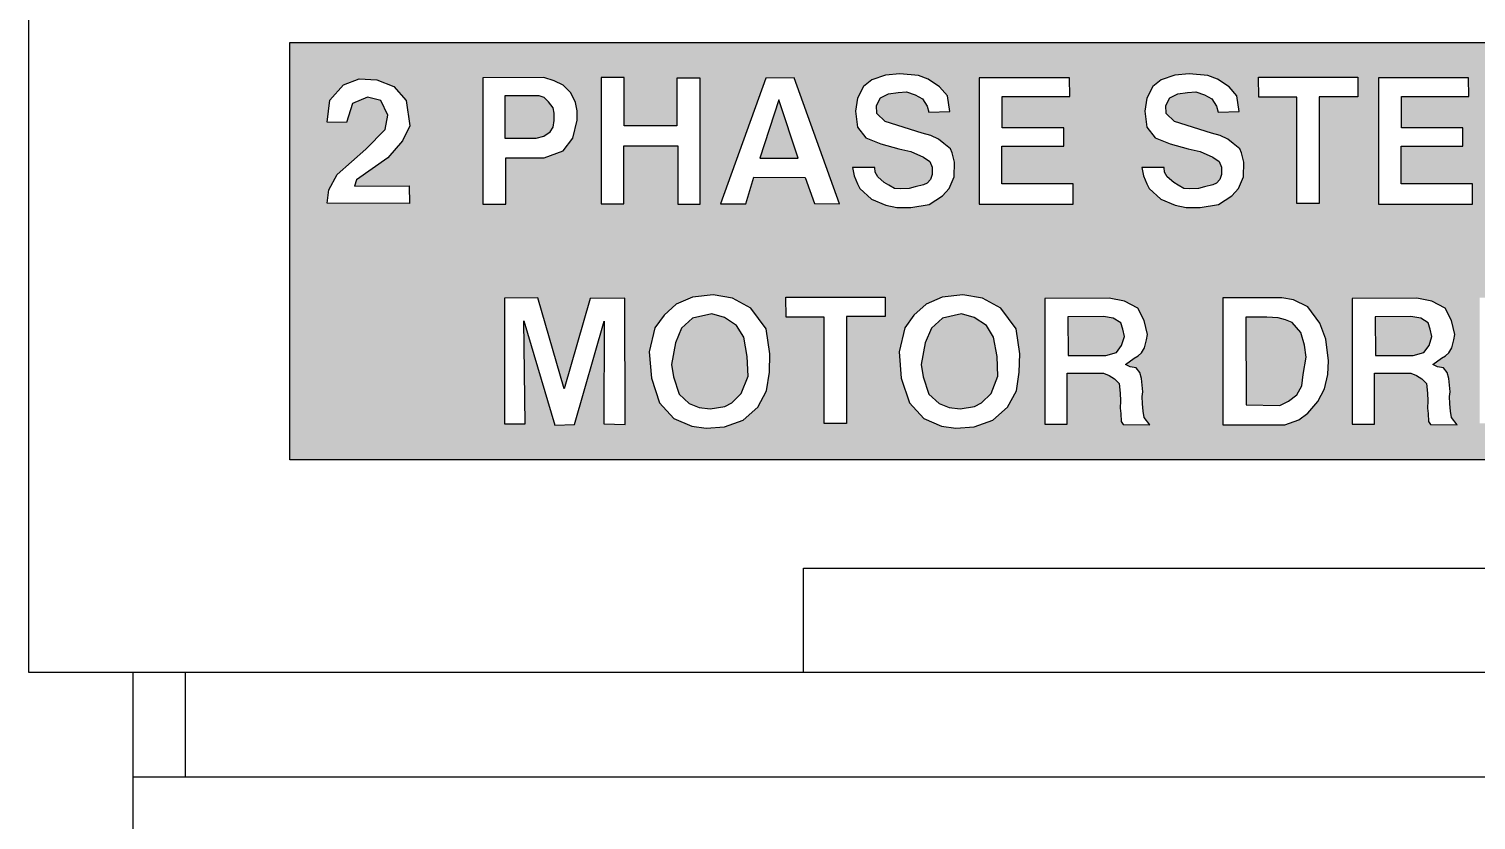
# Model space of a CAD drawing. Header units: millimetres. Extents: x -684 to 5961, y -1281 to 2539.
# Drawn here: x 2407.85 to 2424.5, y -565.71 to -556.61 of the extents above; entities that cross this region are included whole.
import ezdxf

# ---------------------------------------------------------------- set-up
doc = ezdxf.new("R2010")
doc.units = ezdxf.units.MM
doc.header["$LTSCALE"] = 5
doc.header["$MEASUREMENT"] = 0
doc.layers.get('0').update_dxf_attribs({"linetype": 'CONTINUOUS'})

msp = doc.modelspace()

# ---------------------------------------------------------------- hatches: boundary and pattern name
h = msp.add_hatch(color=256)
h.paths.add_polyline_path([(2410.847730000001, -556.7682231546612), (2431.247730000002, -556.7682231546612), (2431.247730000002, -561.5682231546612), (2410.847730000001, -561.5682231546612)])
h.paths.add_polyline_path([(2413.317112763511, -559.7110626029025), (2413.317112763511, -561.15652969914), (2413.555430585126, -561.15652969914), (2413.54243096442, -559.9707273277259), (2413.89774109339, -561.1695131274664), (2414.123059294298, -561.1651850619103), (2414.465370515731, -559.9750550091107), (2414.461037308828, -561.15652969914), (2414.70802083108, -561.1651850619103), (2414.703687624177, -559.7110626029025), (2414.305047565686, -559.7153902842881), (2414.006066986943, -560.7540495677499), (2413.702753914464, -559.7067349215174)], flags=16)
h.paths.add_polyline_path([(2415.718292045397, -559.6730919528577), (2415.480020579683, -559.6995344126667), (2415.29469824933, -559.7788610237526), (2415.15570685815, -559.9044613632491), (2415.049808587425, -560.0498933555168), (2414.983622346514, -560.3275364943181), (2415.010096557611, -560.6316217087581), (2415.102757722787, -560.9158752704263), (2415.268224038233, -561.0943601453696), (2415.473496521628, -561.1811896075396), (2415.63789736454, -561.205644753029), (2415.847771205889, -561.1916705488227), (2416.064640509138, -561.1148110810877), (2416.232539439585, -560.9645857927135), (2416.333978272726, -560.7759307704716), (2416.365458921027, -560.5628202185694), (2416.372455096095, -560.3497100508375), (2416.329416138994, -560.0645901845514), (2416.153618163181, -559.8237901551945), (2415.942660306938, -559.7084072159755)], flags=16)
h.paths.add_polyline_path([(2415.703070907327, -559.8897626133617), (2415.482760569958, -559.940541125786), (2415.355659110555, -560.056203357004), (2415.285046950941, -560.2254650650855), (2415.239854940575, -560.4737156983294), (2415.262450945758, -560.6147669936743), (2415.327230106811, -560.815586008433), (2415.44357557107, -560.9218287616316), (2415.559921035329, -560.9683103263155), (2415.686239436605, -560.981590718487), (2415.852447446452, -560.9550299341449), (2415.932227376758, -560.9151887576313), (2416.041924691783, -560.8056256182622), (2416.12170462209, -560.6064201198656), (2416.111732398239, -560.3806534529556), (2416.071842076502, -560.1582071722173), (2415.988738071579, -560.0254036346762), (2415.849123371835, -559.9324408894779)], flags=0)
h.paths.add_polyline_path([(2416.560409728402, -559.9267117538816), (2416.555724929827, -559.6974207062328), (2417.698898509563, -559.6974207062328), (2417.698898509563, -559.922032172261), (2417.253810552398, -559.922032172261), (2417.253810552398, -561.1527156537963), (2416.99612737525, -561.1527156537963), (2416.99612737525, -559.9267117538816)], flags=16)
h.paths.add_polyline_path([(2418.722732747065, -559.9324408894779), (2418.576680282556, -559.8897626133617), (2418.356369945188, -559.940541125786), (2418.229268485785, -560.056203357004), (2418.158656326172, -560.2254650650855), (2418.113464315805, -560.4737156983294), (2418.136060320989, -560.6147669936743), (2418.20083948204, -560.815586008433), (2418.3171849463, -560.9218287616316), (2418.433530410559, -560.9683103263155), (2418.559848811836, -560.981590718487), (2418.726056821682, -560.9550299341449), (2418.805836751988, -560.9151887576313), (2418.915534067013, -560.8056256182622), (2418.995313997319, -560.6064201198656), (2418.985341773469, -560.3806534529556), (2418.945451451732, -560.1582071722173), (2418.862347446809, -560.0254036346762)], flags=0)
h.paths.add_polyline_path([(2418.816269682167, -559.7084072159755), (2418.591901420627, -559.6730919528577), (2418.353629954912, -559.6995344126667), (2418.168307624561, -559.7788610237526), (2418.02931623338, -559.9044613632491), (2417.923417962655, -560.0498933555168), (2417.857231721744, -560.3275364943181), (2417.883705932842, -560.6316217087581), (2417.976367098017, -560.9158752704263), (2418.141833413462, -561.0943601453696), (2418.347105896857, -561.1811896075396), (2418.51150673977, -561.205644753029), (2418.721380581119, -561.1916705488227), (2418.938249884369, -561.1148110810877), (2419.106148814814, -560.9645857927135), (2419.207587647956, -560.7759307704716), (2419.239068296257, -560.5628202185694), (2419.246064471326, -560.3497100508375), (2419.203025514224, -560.0645901845514), (2419.02722753841, -559.8237901551945)], flags=16)
h.paths.add_polyline_path([(2419.534801822495, -559.7124129624297), (2419.534801822495, -561.1593157040581), (2419.793044123116, -561.1593157040581), (2419.793044123116, -560.5742635071115), (2420.208750997666, -560.5742635071115), (2420.274609894606, -560.5997874151055), (2420.334527391497, -560.6363589159628), (2420.391115821596, -560.6928780891008), (2420.401102308801, -560.8025925916722), (2420.404430662423, -560.8923586536205), (2420.401102308801, -560.9754754914745), (2420.407759729213, -561.0353196608307), (2420.414417149627, -561.1284107189967), (2420.434389410868, -561.1649822198535), (2420.740634315733, -561.1683068319005), (2420.677388465219, -561.0818653819988), (2420.664072911225, -561.0087223802848), (2420.657415490811, -560.92560554243), (2420.654087137188, -560.842488704576), (2420.660744557602, -560.7892937593138), (2420.647429716774, -560.6330339197452), (2420.627456742366, -560.5665405262957), (2420.584183153093, -560.5133459652043), (2420.51760823579, -560.500047132846), (2420.461019805691, -560.4734498523005), (2420.560881825062, -560.4003068505865), (2420.607484481126, -560.373709570041), (2420.647429716774, -560.3404626812307), (2420.680716818842, -560.280618511875), (2420.704018146874, -560.1875274537092), (2420.714004634078, -560.1276832843535), (2420.677334977642, -559.965429999841), (2420.603289628755, -559.8262215706839), (2420.450843615879, -559.7435665058451), (2420.276619601165, -559.7087641104283)], flags=16)
h.paths.add_polyline_path([(2419.798543359196, -559.92480511538), (2419.801203474691, -560.3685424759767), (2420.237503779543, -560.3685424759767), (2420.359881216148, -560.3340001640304), (2420.418408749205, -560.2542866931879), (2420.450333700979, -560.1506593731779), (2420.431710753013, -560.0656320551166), (2420.407767574058, -559.9938897392728), (2420.322636033385, -559.9380905017686), (2420.210900485093, -559.9194908839904)], flags=0)
h.paths.add_polyline_path([(2421.582029559865, -559.7066407997297), (2421.582029559865, -561.1660943936317), (2422.296972327194, -561.1660943936317), (2422.454993171925, -561.1107265796686), (2422.55984950465, -561.0341944252536), (2422.676805440455, -560.8972418456387), (2422.753431030054, -560.752233209331), (2422.789727699786, -560.5870848154605), (2422.797793626394, -560.4299920941128), (2422.765529919965, -560.1802551049627), (2422.699208177192, -559.9986584484636), (2422.558887441432, -559.8095743077042), (2422.396659620481, -559.7285193132575), (2422.260046643556, -559.7071997678981)], flags=16)
h.paths.add_polyline_path([(2421.845742569857, -559.9289906536571), (2421.851032847803, -560.9381256610586), (2422.237195324339, -560.9434087746326), (2422.336057482605, -560.8965660896197), (2422.433906229579, -560.8239678417631), (2422.489819289875, -560.717862621626), (2422.506592994012, -560.5866272683206), (2422.540141115455, -560.3883779704533), (2422.523367411318, -560.251557929683), (2422.48096103396, -560.1050360455299), (2422.380559146645, -559.9895121157147), (2422.301784782786, -559.9589148512737), (2422.217601755143, -559.9354378040357), (2422.089892676865, -559.9284804751508)], flags=0)
h.paths.add_polyline_path([(2423.746681784212, -559.9194908839904), (2423.334324658314, -559.92480511538), (2423.336984773809, -560.3685424759767), (2423.773285078662, -560.3685424759767), (2423.895662515268, -560.3340001640304), (2423.954190048324, -560.2542866931879), (2423.986115000098, -560.1506593731779), (2423.967492052133, -560.0656320551166), (2423.943548873178, -559.9938897392728), (2423.858417332503, -559.9380905017686)], flags=0)
h.paths.add_polyline_path([(2423.812400900284, -559.7087641104283), (2423.070583121615, -559.7124129624297), (2423.070583121615, -561.1593157040581), (2423.328825422234, -561.1593157040581), (2423.328825422234, -560.5742635071115), (2423.744532296785, -560.5742635071115), (2423.810391193725, -560.5997874151055), (2423.870308690615, -560.6363589159628), (2423.926897120715, -560.6928780891008), (2423.936883607919, -560.8025925916722), (2423.940211961542, -560.8923586536205), (2423.936883607919, -560.9754754914745), (2423.943541028333, -561.0353196608307), (2423.950198448746, -561.1284107189967), (2423.970170709988, -561.1649822198535), (2424.276415614852, -561.1683068319005), (2424.213169764339, -561.0818653819988), (2424.199854210344, -561.0087223802848), (2424.19319678993, -560.92560554243), (2424.189868436307, -560.842488704576), (2424.196525856721, -560.7892937593138), (2424.183211015894, -560.6330339197452), (2424.163238041485, -560.5665405262957), (2424.119964452213, -560.5133459652043), (2424.053389534909, -560.500047132846), (2423.996801104809, -560.4734498523005), (2424.096663124182, -560.4003068505865), (2424.143265780244, -560.373709570041), (2424.183211015894, -560.3404626812307), (2424.216498117962, -560.280618511875), (2424.239799445993, -560.1875274537092), (2424.249785933197, -560.1276832843535), (2424.213116276762, -559.965429999841), (2424.139070927874, -559.8262215706839), (2423.986624914999, -559.7435665058451)], flags=16)
h.paths.add_polyline_path([(2427.866854799126, -559.7124129624297), (2427.866854799126, -561.1593157040581), (2428.125097099746, -561.1593157040581), (2428.125097099746, -560.5742635071115), (2428.540803974296, -560.5742635071115), (2428.606662871237, -560.5997874151055), (2428.666580368127, -560.6363589159628), (2428.723168798227, -560.6928780891008), (2428.73315528543, -560.8025925916722), (2428.736483639053, -560.8923586536205), (2428.73315528543, -560.9754754914745), (2428.739812705844, -561.0353196608307), (2428.746470126258, -561.1284107189967), (2428.766442387499, -561.1649822198535), (2429.072687292363, -561.1683068319005), (2429.009441441851, -561.0818653819988), (2428.996125887855, -561.0087223802848), (2428.989468467441, -560.92560554243), (2428.986140113819, -560.842488704576), (2428.992797534232, -560.7892937593138), (2428.979482693405, -560.6330339197452), (2428.959509718997, -560.5665405262957), (2428.916236129724, -560.5133459652043), (2428.84966121242, -560.500047132846), (2428.79307278232, -560.4734498523005), (2428.892934801693, -560.4003068505865), (2428.939537457755, -560.373709570041), (2428.979482693405, -560.3404626812307), (2429.012769795473, -560.280618511875), (2429.036071123504, -560.1875274537092), (2429.046057610709, -560.1276832843535), (2429.009387954273, -559.965429999841), (2428.935342605386, -559.8262215706839), (2428.782896592511, -559.7435665058451), (2428.608672577795, -559.7087641104283)], flags=16)
h.paths.add_polyline_path([(2428.130596335826, -559.92480511538), (2428.13325645132, -560.3685424759767), (2428.569556756173, -560.3685424759767), (2428.691934192779, -560.3340001640304), (2428.750461725836, -560.2542866931879), (2428.78238667761, -560.1506593731779), (2428.763763729645, -560.0656320551166), (2428.739820550689, -559.9938897392728), (2428.654689010015, -559.9380905017686), (2428.542953461723, -559.9194908839904)], flags=0)
h.paths.add_polyline_path([(2427.524833836946, -559.7110917998657), (2426.488179696995, -559.7110917998657), (2426.488179696995, -561.1663391102798), (2427.569728456384, -561.1663391102798), (2427.569728456384, -560.9299120944347), (2426.749383783044, -560.9299120944347), (2426.749383783044, -560.4978220169492), (2427.459533350309, -560.4978220169492), (2427.459533350309, -560.2858532199582), (2426.753465241751, -560.2858532199582), (2426.753465241751, -559.9271366465236), (2427.528915295652, -559.9271366465236)], flags=16)
h.paths.add_polyline_path([(2424.805597453697, -559.7031244865723), (2424.536897262028, -559.7031244865723), (2424.536897262028, -561.1502250760407), (2424.805597453697, -561.1502250760407)], flags=16)
h.paths.add_polyline_path([(2425.013271172715, -559.7074898166725), (2425.512649020504, -561.1568470240243), (2425.78877542736, -561.1627148451942), (2426.27640312424, -559.7133580220129), (2425.99440164193, -559.7133580220129), (2425.653649405075, -560.7695696742996), (2425.295272655025, -559.7074898166725)], flags=16)
h.paths.add_polyline_path([(2411.502108374593, -557.6893777757491), (2411.279083463046, -557.6854699130113), (2411.307750209572, -557.4318717053166), (2411.466410052555, -557.2535981241822), (2411.644902375912, -557.1862503354018), (2411.851159743891, -557.1981350359197), (2412.045517908913, -557.2734063425496), (2412.188311197065, -557.4358332721561), (2412.227976157811, -557.7289942124837), (2412.144679597611, -557.8993446599395), (2411.978087190379, -558.0934648926018), (2411.617136618123, -558.3470093961953), (2411.593337499043, -558.422280702825), (2412.220042880394, -558.4183191359857), (2412.224009519103, -558.6203625023268), (2411.27998516495, -558.6164009354873), (2411.295851006616, -558.4618971395591), (2411.395013408481, -558.2875851252643), (2411.724231584238, -557.9944238007656), (2411.946355507049, -557.7686106492183), (2411.978087190379, -557.6061837196114), (2411.894790630177, -557.4358332721561), (2411.74406406461, -557.3962168354215), (2411.569539093129, -557.4714881420512)], flags=16)
h.paths.add_polyline_path([(2413.070298975172, -557.1747731600728), (2413.070298975172, -558.6265759972248), (2413.332599199964, -558.6265759972248), (2413.332599199964, -558.0971593811223), (2413.775231720761, -558.0971593811223), (2413.99464560634, -558.0160313942695), (2414.104606080244, -557.8695974851751), (2414.154349526826, -557.6604062413503), (2414.15367772286, -557.5547481957474), (2414.135312228431, -557.4584504658974), (2414.082513571452, -557.3483955882082), (2413.995279612419, -557.2589760481073), (2413.889681585293, -557.2108271831826), (2413.772784842407, -557.1698576977274)], flags=16)
h.paths.add_polyline_path([(2413.323671053616, -557.3821249952448), (2413.323671053616, -557.8707400084277), (2413.68456599879, -557.8707400084277), (2413.772784842407, -557.8467097555799), (2413.84496454461, -557.7946442717712), (2413.877043540606, -557.7425787879624), (2413.889073966418, -557.6664830513059), (2413.889073966418, -557.5823769742535), (2413.877043540606, -557.518296556106), (2413.82491454809, -557.4502107756755), (2413.776794984346, -557.4021502699798), (2413.716645707955, -557.3821249952448)], flags=0)
h.paths.add_polyline_path([(2414.428948328484, -557.1694427935197), (2414.428948328484, -558.6234565322579), (2414.692199205812, -558.6234565322579), (2414.692199205812, -557.9568745060499), (2415.310851497576, -557.9568745060499), (2415.310851497576, -558.626986291385), (2415.567897102806, -558.626986291385), (2415.567897102806, -557.177977910904), (2415.302138014703, -557.177977910904), (2415.302138014703, -557.726251539061), (2414.696555947248, -557.726251539061), (2414.696555947248, -557.1692752951542)], flags=16)
h.paths.add_polyline_path([(2416.32575117022, -557.1786275433249), (2415.805206505303, -558.6260097298159), (2416.09526179037, -558.6260097298159), (2416.186858909348, -558.3159790917525), (2416.777147095629, -558.3210616682925), (2416.884009569075, -558.6209271532753), (2417.174064854141, -558.6260097298159), (2416.650199680446, -557.1758265557551)], flags=16)
h.paths.add_polyline_path([(2416.47339185918, -557.4279373348095), (2416.255232435575, -558.1002899870357), (2416.697783655255, -558.1002899870357)], flags=0)
h.paths.add_polyline_path([(2418.442901434044, -557.5640731678081), (2418.414356183966, -557.3807903867114), (2418.324641114529, -557.2789663633212), (2418.194147116411, -557.1893612688384), (2418.079964689764, -557.1486318899845), (2417.867911407945, -557.1282670084727), (2417.700715660844, -557.144558913682), (2417.545753592348, -557.1975072214432), (2417.447883450343, -557.2748933870187), (2417.378557845247, -557.4093008366574), (2417.358168380906, -557.5600001915059), (2417.378557845247, -557.7432833567739), (2417.47642870042, -557.8654718775056), (2417.64770234039, -557.9347120904763), (2417.855251968228, -557.9912416362195), (2417.994794638035, -558.0238604061601), (2418.140275142054, -558.0861329176407), (2418.211530578927, -558.136543778837), (2418.237200336865, -558.2012599992654), (2418.237200336865, -558.2868305345019), (2418.217728719345, -558.3451741336407), (2418.182679379908, -558.3879592091737), (2418.139841536096, -558.4074070755537), (2418.042483448494, -558.4307446688777), (2417.972385482787, -558.446302808313), (2417.871132073246, -558.4501925352574), (2417.804928716311, -558.446302808313), (2417.738724646208, -558.4112968024976), (2417.688098298021, -558.3801801394561), (2417.61410643671, -558.314057470599), (2417.582951706045, -558.259603598404), (2417.579057097273, -558.2051493420386), (2417.322030747569, -558.2051493420386), (2417.34150236509, -558.302388673937), (2417.360973982611, -558.3490634764144), (2417.380445600131, -558.3957386630623), (2417.407706435193, -558.446302808313), (2417.540113862233, -558.5707690763088), (2417.703676019938, -558.6407814721101), (2417.832188838206, -558.6680084082072), (2417.991857100308, -558.6680084082072), (2418.202150997428, -558.6330024023923), (2418.357924650759, -558.5318733435495), (2418.43581112084, -558.446302808313), (2418.490332077798, -558.314057470599), (2418.494226686569, -558.1468057428997), (2418.466965851507, -558.0378979985098), (2418.447494233987, -557.9912228118619), (2418.373501659508, -557.9289898699494), (2418.311192198176, -557.8823150674725), (2418.221622614949, -557.8395296077683), (2418.124264527347, -557.8123026716712), (2417.695887515563, -557.6761676070134), (2417.600100536389, -557.5869754958849), (2417.598324035666, -557.4947119411106), (2417.6445123413, -557.4033784632677), (2417.736888952566, -557.3590213617931), (2417.848806358619, -557.3430525440267), (2417.942958757441, -557.3377294767142), (2418.042441371601, -557.3696671122475), (2418.127711979974, -557.4175727972065), (2418.179229787777, -557.4991906015271), (2418.198770582564, -557.5683881715654)], flags=16)
h.paths.add_polyline_path([(2419.816605757354, -557.1747013201777), (2418.779951617405, -557.1747013201777), (2418.779951617405, -558.629948630592), (2419.861500376794, -558.629948630592), (2419.861500376794, -558.3935216147468), (2419.041155703454, -558.3935216147468), (2419.041155703454, -557.9614315372605), (2419.751305270718, -557.9614315372605), (2419.751305270718, -557.74946274027), (2419.04523716216, -557.74946274027), (2419.04523716216, -557.390746166835), (2419.820687216062, -557.390746166835)], flags=16)
h.paths.add_polyline_path([(2421.527440138808, -557.5683881715654), (2421.771570990289, -557.5640731678081), (2421.74302574021, -557.3807903867114), (2421.653310670774, -557.2789663633212), (2421.522816672655, -557.1893612688384), (2421.408634246009, -557.1486318899845), (2421.19658096419, -557.1282670084727), (2421.029385217089, -557.144558913682), (2420.874423148593, -557.1975072214432), (2420.776553006587, -557.2748933870187), (2420.707227401492, -557.4093008366574), (2420.686837937151, -557.5600001915059), (2420.707227401492, -557.7432833567739), (2420.805098256666, -557.8654718775056), (2420.976371896634, -557.9347120904763), (2421.183921524473, -557.9912416362195), (2421.323464194279, -558.0238604061601), (2421.468944698297, -558.0861329176407), (2421.54020013517, -558.136543778837), (2421.56586989311, -558.2012599992654), (2421.56586989311, -558.2868305345019), (2421.546398275589, -558.3451741336407), (2421.511348936152, -558.3879592091737), (2421.46851109234, -558.4074070755537), (2421.371153004739, -558.4307446688777), (2421.301055039032, -558.446302808313), (2421.199801629491, -558.4501925352574), (2421.133598272555, -558.446302808313), (2421.067394202452, -558.4112968024976), (2421.016767854266, -558.3801801394561), (2420.942775992955, -558.314057470599), (2420.911621262288, -558.259603598404), (2420.907726653518, -558.2051493420386), (2420.650700303814, -558.2051493420386), (2420.670171921334, -558.302388673937), (2420.689643538854, -558.3490634764144), (2420.709115156375, -558.3957386630623), (2420.736375991438, -558.446302808313), (2420.868783418477, -558.5707690763088), (2421.032345576182, -558.6407814721101), (2421.160858394451, -558.6680084082072), (2421.320526656552, -558.6680084082072), (2421.530820553673, -558.6330024023923), (2421.686594207004, -558.5318733435495), (2421.764480677085, -558.446302808313), (2421.819001634042, -558.314057470599), (2421.822896242814, -558.1468057428997), (2421.795635407751, -558.0378979985098), (2421.77616379023, -557.9912228118619), (2421.702171215753, -557.9289898699494), (2421.63986175442, -557.8823150674725), (2421.550292171193, -557.8395296077683), (2421.452934083591, -557.8123026716712), (2421.024557071807, -557.6761676070134), (2420.928770092633, -557.5869754958849), (2420.92699359191, -557.4947119411106), (2420.973181897543, -557.4033784632677), (2421.06555850881, -557.3590213617931), (2421.177475914863, -557.3430525440267), (2421.271628313685, -557.3377294767142), (2421.371110927845, -557.3696671122475), (2421.456381536219, -557.4175727972065), (2421.507899344021, -557.4991906015271)], flags=16)
h.paths.add_polyline_path([(2421.992297817589, -557.167001389596), (2423.135471397325, -557.167001389596), (2423.135471397325, -557.3916128556241), (2422.69038344016, -557.3916128556241), (2422.69038344016, -558.6222963371595), (2422.432700263011, -558.6222963371595), (2422.432700263011, -557.3962924372445), (2421.996982616164, -557.3962924372445)], flags=16)
h.paths.add_polyline_path([(2424.413196899352, -557.390746166835), (2424.409115440645, -557.1747013201777), (2423.372461300695, -557.1747013201777), (2423.372461300695, -558.629948630592), (2424.454010060083, -558.629948630592), (2424.454010060083, -558.3935216147468), (2423.633665386745, -558.3935216147468), (2423.633665386745, -557.9614315372605), (2424.343814954009, -557.9614315372605), (2424.343814954009, -557.74946274027), (2423.637746845451, -557.74946274027), (2423.637746845451, -557.390746166835)], flags=16)
h.paths.add_polyline_path([(2425.388811016463, -557.3821249952448), (2424.995836362125, -557.3821249952448), (2424.995836362125, -557.8707400084277), (2425.356731307299, -557.8707400084277), (2425.444950150916, -557.8467097555799), (2425.517129853119, -557.7946442717712), (2425.549208849115, -557.7425787879624), (2425.561239274927, -557.6664830513059), (2425.561239274927, -557.5823769742535), (2425.549208849115, -557.518296556106), (2425.4970798566, -557.4502107756755), (2425.448960292853, -557.4021502699798)], flags=0)
h.paths.add_polyline_path([(2425.444950150916, -557.1698576977274), (2424.74246428368, -557.1747731600728), (2424.74246428368, -558.6265759972248), (2425.004764508473, -558.6265759972248), (2425.004764508473, -558.0971593811223), (2425.44739702927, -558.0971593811223), (2425.666810914849, -558.0160313942695), (2425.776771388753, -557.8695974851751), (2425.826514835336, -557.6604062413503), (2425.825843031369, -557.5547481957474), (2425.80747753694, -557.4584504658974), (2425.754678879961, -557.3483955882082), (2425.667444920928, -557.2589760481073), (2425.561846893802, -557.2108271831826)], flags=16)
h.paths.add_polyline_path([(2426.112622737222, -557.1747731600728), (2426.112622737222, -558.6265759972248), (2426.374922962014, -558.6265759972248), (2426.374922962014, -558.0971593811223), (2426.817555482813, -558.0971593811223), (2427.036969368391, -558.0160313942695), (2427.146929842294, -557.8695974851751), (2427.196673288877, -557.6604062413503), (2427.19600148491, -557.5547481957474), (2427.177635990482, -557.4584504658974), (2427.124837333502, -557.3483955882082), (2427.037603374471, -557.2589760481073), (2426.932005347344, -557.2108271831826), (2426.815108604458, -557.1698576977274)], flags=16)
h.paths.add_polyline_path([(2426.365994815667, -557.3821249952448), (2426.365994815667, -557.8707400084277), (2426.726889760842, -557.8707400084277), (2426.815108604458, -557.8467097555799), (2426.887288306662, -557.7946442717712), (2426.919367302658, -557.7425787879624), (2426.931397728469, -557.6664830513059), (2426.931397728469, -557.5823769742535), (2426.919367302658, -557.518296556106), (2426.867238310141, -557.4502107756755), (2426.819118746395, -557.4021502699798), (2426.758969470005, -557.3821249952448)], flags=0)
h.paths.add_polyline_path([(2427.470359235888, -557.176120446235), (2427.470359235888, -558.6232210357034), (2427.739059427557, -558.6232210357034), (2427.739059427557, -557.176120446235)], flags=16)
h.paths.add_polyline_path([(2428.044639660132, -557.1813828145985), (2428.044639660132, -558.6126966831466), (2428.308071682053, -558.6126966831466), (2428.29753462939, -557.5076381280232), (2428.91923286037, -558.6284834040669), (2429.209007157366, -558.6232210357034), (2429.203738987619, -557.1708584620419), (2428.956112901275, -557.1708584620419), (2428.961381784191, -558.2759170171653), (2428.339683553211, -557.1813828145985)], flags=16)
edge = h.paths.add_edge_path(flags=16)
edge.add_arc((2430.129972484314, -558.0217564946515), 0.6433656092004225, 171.3335745809699, 319.3500048702425)
edge.add_line((2430.61809600893, -558.4408683315376), (2430.659989618716, -558.6152110794774))
edge.add_line((2430.659989618716, -558.6152110794774), (2430.82058143298, -558.6221849276965))
edge.add_line((2430.82058143298, -558.6221849276965), (2430.82058143298, -557.8550762220873))
edge.add_line((2430.82058143298, -557.8550762220873), (2430.248036145734, -557.8620496861358))
edge.add_line((2430.248036145734, -557.8620496861358), (2430.248036145734, -558.0573139787327))
edge.add_line((2430.248036145734, -558.0573139787327), (2430.583185024025, -558.0712612910004))
edge.add_arc((2430.179020496233, -558.035089158336), 0.4057799757344294, 180.1840759617353, 354.88573775235704, ccw=False)
edge.add_arc((2430.233474919304, -557.8542595829601), 0.4949608970805868, 76.05331991351568, 201.5907842803649, ccw=False)
edge.add_arc((2430.212217430995, -557.7011857615464), 0.3561987414095588, 19.360653348350922, 66.7596079185023, ccw=False)
edge.add_line((2430.548273325953, -557.5831011357636), (2430.813599521267, -557.5900749839825))
edge.add_arc((2430.263537931086, -557.6850523216726), 0.5582010817505536, 9.796480448974593, 95.90170160016757)
edge.add_arc((2430.169820930339, -557.8137749229736), 0.684928826410548, 86.9601931667723, 189.3297652017172)

# ---------------------------------------------------------------- linework, layer by layer
for p, q in [((2407.847730000001, -564.0165100000002), (2407.847730000002, -452.4165100000003)), ((2411.466410052555, -557.2535981241822), (2411.644902375912, -557.1862503354018)), ((2411.644902375912, -557.1862503354018), (2411.851159743891, -557.1981350359197)), ((2411.851159743891, -557.1981350359197), (2412.045517908913, -557.2734063425496)), ((2413.772784842407, -557.1698576977274), (2413.070298975172, -557.1747731600728)), ((2413.070298975172, -557.1747731600728), (2413.070298975172, -558.6265759972248)), ((2413.889681585293, -557.2108271831826), (2413.772784842407, -557.1698576977274)), ((2414.696555947248, -557.1692752951542), (2414.428948328484, -557.1694427935197)), ((2414.428948328484, -557.1694427935197), (2414.428948328484, -558.6234565322579)), ((2414.696555947248, -557.726251539061), (2414.696555947248, -557.1692752951542)), ((2415.567897102806, -557.177977910904), (2415.302138014703, -557.177977910904)), ((2415.302138014703, -557.177977910904), (2415.302138014703, -557.726251539061)), ((2415.567897102806, -558.626986291385), (2415.567897102806, -557.177977910904)), ((2416.32575117022, -557.1786275433249), (2415.805206505303, -558.6260097298159)), ((2416.650199680446, -557.1758265557551), (2416.32575117022, -557.1786275433249)), ((2417.174064854141, -558.6260097298159), (2416.650199680446, -557.1758265557551)), ((2417.545753592348, -557.1975072214432), (2417.447883450343, -557.2748933870187)), ((2417.700715660844, -557.144558913682), (2417.545753592348, -557.1975072214432)), ((2417.867911407945, -557.1282670084727), (2417.700715660844, -557.144558913682)), ((2418.079964689764, -557.1486318899845), (2417.867911407945, -557.1282670084727)), ((2418.194147116411, -557.1893612688384), (2418.079964689764, -557.1486318899845)), ((2418.324641114529, -557.2789663633212), (2418.194147116411, -557.1893612688384)), ((2419.816605757354, -557.1747013201777), (2418.779951617405, -557.1747013201777)), ((2418.779951617405, -557.1747013201777), (2418.779951617405, -558.629948630592)), ((2419.820687216062, -557.390746166835), (2419.816605757354, -557.1747013201777)), ((2420.874423148593, -557.1975072214432), (2420.776553006587, -557.2748933870187)), ((2421.029385217089, -557.144558913682), (2420.874423148593, -557.1975072214432)), ((2421.19658096419, -557.1282670084727), (2421.029385217089, -557.144558913682)), ((2421.408634246009, -557.1486318899845), (2421.19658096419, -557.1282670084727)), ((2421.522816672655, -557.1893612688384), (2421.408634246009, -557.1486318899845)), ((2421.653310670774, -557.2789663633212), (2421.522816672655, -557.1893612688384)), ((2421.992297817589, -557.167001389596), (2423.135471397325, -557.167001389596)), ((2421.996982616164, -557.3962924372445), (2421.992297817589, -557.167001389596)), ((2423.135471397325, -557.167001389596), (2423.135471397325, -557.3916128556241)), ((2423.372461300695, -557.1747013201777), (2423.372461300695, -558.629948630592)), ((2424.409115440645, -557.1747013201777), (2423.372461300695, -557.1747013201777)), ((2424.413196899352, -557.390746166835), (2424.409115440645, -557.1747013201777)), ((2411.307750209572, -557.4318717053166), (2411.466410052555, -557.2535981241822)), ((2412.045517908913, -557.2734063425496), (2412.188311197065, -557.4358332721561)), ((2413.995279612419, -557.2589760481073), (2413.889681585293, -557.2108271831826)), ((2414.082513571452, -557.3483955882082), (2413.995279612419, -557.2589760481073)), ((2414.135312228431, -557.4584504658974), (2414.082513571452, -557.3483955882082)), ((2417.447883450343, -557.2748933870187), (2417.378557845247, -557.4093008366574)), ((2417.6445123413, -557.4033784632677), (2417.736888952566, -557.3590213617931)), ((2417.736888952566, -557.3590213617931), (2417.848806358619, -557.3430525440267)), ((2417.848806358619, -557.3430525440267), (2417.942958757441, -557.3377294767142)), ((2417.942958757441, -557.3377294767142), (2418.042441371601, -557.3696671122475)), ((2418.414356183966, -557.3807903867114), (2418.324641114529, -557.2789663633212)), ((2420.776553006587, -557.2748933870187), (2420.707227401492, -557.4093008366574)), ((2420.973181897543, -557.4033784632677), (2421.06555850881, -557.3590213617931)), ((2421.06555850881, -557.3590213617931), (2421.177475914863, -557.3430525440267)), ((2421.177475914863, -557.3430525440267), (2421.271628313685, -557.3377294767142)), ((2421.271628313685, -557.3377294767142), (2421.371110927845, -557.3696671122475)), ((2421.74302574021, -557.3807903867114), (2421.653310670774, -557.2789663633212)), ((2411.279083463046, -557.6854699130113), (2411.307750209572, -557.4318717053166)), ((2411.569539093129, -557.4714881420512), (2411.502108374593, -557.6893777757491)), ((2411.74406406461, -557.3962168354215), (2411.569539093129, -557.4714881420512)), ((2411.894790630177, -557.4358332721561), (2411.74406406461, -557.3962168354215)), ((2411.978087190379, -557.6061837196114), (2411.894790630177, -557.4358332721561)), ((2412.188311197065, -557.4358332721561), (2412.227976157811, -557.7289942124837)), ((2413.323671053616, -557.3821249952448), (2413.323671053616, -557.8707400084277)), ((2413.716645707955, -557.3821249952448), (2413.323671053616, -557.3821249952448)), ((2413.776794984346, -557.4021502699798), (2413.716645707955, -557.3821249952448)), ((2413.82491454809, -557.4502107756755), (2413.776794984346, -557.4021502699798)), ((2413.877043540606, -557.518296556106), (2413.82491454809, -557.4502107756755)), ((2413.889073966418, -557.5823769742535), (2413.877043540606, -557.518296556106)), ((2414.15367772286, -557.5547481957474), (2414.135312228431, -557.4584504658974)), ((2416.47339185918, -557.4279373348095), (2416.255232435575, -558.1002899870357)), ((2416.697783655255, -558.1002899870357), (2416.47339185918, -557.4279373348095)), ((2417.378557845247, -557.4093008366574), (2417.358168380906, -557.5600001915059)), ((2417.598324035666, -557.4947119411106), (2417.6445123413, -557.4033784632677)), ((2417.600100536389, -557.5869754958849), (2417.598324035666, -557.4947119411106)), ((2418.042441371601, -557.3696671122475), (2418.127711979974, -557.4175727972065)), ((2418.127711979974, -557.4175727972065), (2418.179229787777, -557.4991906015271)), ((2418.179229787777, -557.4991906015271), (2418.198770582564, -557.5683881715654)), ((2418.442901434044, -557.5640731678081), (2418.414356183966, -557.3807903867114)), ((2419.04523716216, -557.74946274027), (2419.04523716216, -557.390746166835)), ((2419.04523716216, -557.390746166835), (2419.820687216062, -557.390746166835)), ((2420.707227401492, -557.4093008366574), (2420.686837937151, -557.5600001915059)), ((2420.92699359191, -557.4947119411106), (2420.973181897543, -557.4033784632677)), ((2420.928770092633, -557.5869754958849), (2420.92699359191, -557.4947119411106)), ((2421.371110927845, -557.3696671122475), (2421.456381536219, -557.4175727972065)), ((2421.456381536219, -557.4175727972065), (2421.507899344021, -557.4991906015271)), ((2421.507899344021, -557.4991906015271), (2421.527440138808, -557.5683881715654)), ((2421.771570990289, -557.5640731678081), (2421.74302574021, -557.3807903867114)), ((2422.432700263011, -557.3962924372445), (2421.996982616164, -557.3962924372445)), ((2422.432700263011, -558.6222963371595), (2422.432700263011, -557.3962924372445)), ((2423.135471397325, -557.3916128556241), (2422.69038344016, -557.3916128556241)), ((2422.69038344016, -557.3916128556241), (2422.69038344016, -558.6222963371595)), ((2423.637746845451, -557.390746166835), (2424.413196899352, -557.390746166835)), ((2423.637746845451, -557.74946274027), (2423.637746845451, -557.390746166835)), ((2411.502108374593, -557.6893777757491), (2411.279083463046, -557.6854699130113)), ((2411.946355507049, -557.7686106492183), (2411.978087190379, -557.6061837196114)), ((2413.877043540606, -557.7425787879624), (2413.889073966418, -557.6664830513059)), ((2413.889073966418, -557.6664830513059), (2413.889073966418, -557.5823769742535)), ((2414.104606080244, -557.8695974851751), (2414.154349526826, -557.6604062413503)), ((2414.154349526826, -557.6604062413503), (2414.15367772286, -557.5547481957474)), ((2417.358168380906, -557.5600001915059), (2417.378557845247, -557.7432833567739)), ((2417.695887515563, -557.6761676070134), (2417.600100536389, -557.5869754958849)), ((2418.124264527347, -557.8123026716712), (2417.695887515563, -557.6761676070134)), ((2418.198770582564, -557.5683881715654), (2418.442901434044, -557.5640731678081)), ((2420.686837937151, -557.5600001915059), (2420.707227401492, -557.7432833567739)), ((2421.024557071807, -557.6761676070134), (2420.928770092633, -557.5869754958849)), ((2421.452934083591, -557.8123026716712), (2421.024557071807, -557.6761676070134)), ((2421.527440138808, -557.5683881715654), (2421.771570990289, -557.5640731678081)), ((2411.724231584238, -557.9944238007656), (2411.946355507049, -557.7686106492183)), ((2412.227976157811, -557.7289942124837), (2412.144679597611, -557.8993446599395)), ((2413.68456599879, -557.8707400084277), (2413.772784842407, -557.8467097555799)), ((2413.772784842407, -557.8467097555799), (2413.84496454461, -557.7946442717712)), ((2413.84496454461, -557.7946442717712), (2413.877043540606, -557.7425787879624)), ((2415.302138014703, -557.726251539061), (2414.696555947248, -557.726251539061)), ((2417.378557845247, -557.7432833567739), (2417.47642870042, -557.8654718775056)), ((2418.221622614949, -557.8395296077683), (2418.124264527347, -557.8123026716712)), ((2418.311192198176, -557.8823150674725), (2418.221622614949, -557.8395296077683)), ((2419.751305270718, -557.74946274027), (2419.04523716216, -557.74946274027)), ((2419.751305270718, -557.9614315372605), (2419.751305270718, -557.74946274027)), ((2420.707227401492, -557.7432833567739), (2420.805098256666, -557.8654718775056)), ((2421.550292171193, -557.8395296077683), (2421.452934083591, -557.8123026716712)), ((2421.63986175442, -557.8823150674725), (2421.550292171193, -557.8395296077683)), ((2424.343814954009, -557.74946274027), (2423.637746845451, -557.74946274027)), ((2424.343814954009, -557.9614315372605), (2424.343814954009, -557.74946274027)), ((2411.395013408481, -558.2875851252643), (2411.724231584238, -557.9944238007656)), ((2412.144679597611, -557.8993446599395), (2411.978087190379, -558.0934648926018)), ((2413.323671053616, -557.8707400084277), (2413.68456599879, -557.8707400084277)), ((2413.775231720761, -558.0971593811223), (2413.99464560634, -558.0160313942695)), ((2413.99464560634, -558.0160313942695), (2414.104606080244, -557.8695974851751)), ((2414.692199205812, -558.6234565322579), (2414.692199205812, -557.9568745060499)), ((2414.692199205812, -557.9568745060499), (2415.310851497576, -557.9568745060499)), ((2415.310851497576, -557.9568745060499), (2415.310851497576, -558.626986291385)), ((2417.47642870042, -557.8654718775056), (2417.64770234039, -557.9347120904763)), ((2417.64770234039, -557.9347120904763), (2417.855251968228, -557.9912416362195)), ((2417.855251968228, -557.9912416362195), (2417.994794638035, -558.0238604061601)), ((2417.994794638035, -558.0238604061601), (2418.140275142054, -558.0861329176407)), ((2418.373501659508, -557.9289898699494), (2418.311192198176, -557.8823150674725)), ((2418.447494233987, -557.9912228118619), (2418.373501659508, -557.9289898699494)), ((2418.466965851507, -558.0378979985098), (2418.447494233987, -557.9912228118619)), ((2419.041155703454, -558.3935216147468), (2419.041155703454, -557.9614315372605)), ((2419.041155703454, -557.9614315372605), (2419.751305270718, -557.9614315372605)), ((2420.805098256666, -557.8654718775056), (2420.976371896634, -557.9347120904763)), ((2420.976371896634, -557.9347120904763), (2421.183921524473, -557.9912416362195)), ((2421.183921524473, -557.9912416362195), (2421.323464194279, -558.0238604061601)), ((2421.323464194279, -558.0238604061601), (2421.468944698297, -558.0861329176407)), ((2421.702171215753, -557.9289898699494), (2421.63986175442, -557.8823150674725)), ((2421.77616379023, -557.9912228118619), (2421.702171215753, -557.9289898699494)), ((2421.795635407751, -558.0378979985098), (2421.77616379023, -557.9912228118619)), ((2423.633665386745, -557.9614315372605), (2424.343814954009, -557.9614315372605)), ((2423.633665386745, -558.3935216147468), (2423.633665386745, -557.9614315372605)), ((2411.978087190379, -558.0934648926018), (2411.617136618123, -558.3470093961953)), ((2413.332599199964, -558.6265759972248), (2413.332599199964, -558.0971593811223)), ((2413.332599199964, -558.0971593811223), (2413.775231720761, -558.0971593811223)), ((2416.255232435575, -558.1002899870357), (2416.697783655255, -558.1002899870357)), ((2418.140275142054, -558.0861329176407), (2418.211530578927, -558.136543778837)), ((2418.211530578927, -558.136543778837), (2418.237200336865, -558.2012599992654)), ((2418.494226686569, -558.1468057428997), (2418.466965851507, -558.0378979985098)), ((2418.490332077798, -558.314057470599), (2418.494226686569, -558.1468057428997)), ((2421.468944698297, -558.0861329176407), (2421.54020013517, -558.136543778837)), ((2421.54020013517, -558.136543778837), (2421.56586989311, -558.2012599992654)), ((2421.822896242814, -558.1468057428997), (2421.795635407751, -558.0378979985098)), ((2421.819001634042, -558.314057470599), (2421.822896242814, -558.1468057428997)), ((2411.295851006616, -558.4618971395591), (2411.395013408481, -558.2875851252643)), ((2411.617136618123, -558.3470093961953), (2411.593337499043, -558.422280702825)), ((2416.09526179037, -558.6260097298159), (2416.186858909348, -558.3159790917525)), ((2416.186858909348, -558.3159790917525), (2416.777147095629, -558.3210616682925)), ((2416.777147095629, -558.3210616682925), (2416.884009569075, -558.6209271532753)), ((2417.579057097273, -558.2051493420386), (2417.322030747569, -558.2051493420386)), ((2417.322030747569, -558.2051493420386), (2417.34150236509, -558.302388673937)), ((2417.34150236509, -558.302388673937), (2417.360973982611, -558.3490634764144)), ((2417.360973982611, -558.3490634764144), (2417.380445600131, -558.3957386630623)), ((2417.582951706045, -558.259603598404), (2417.579057097273, -558.2051493420386)), ((2417.61410643671, -558.314057470599), (2417.582951706045, -558.259603598404)), ((2417.688098298021, -558.3801801394561), (2417.61410643671, -558.314057470599)), ((2418.217728719345, -558.3451741336407), (2418.182679379908, -558.3879592091737)), ((2418.237200336865, -558.2868305345019), (2418.217728719345, -558.3451741336407)), ((2418.237200336865, -558.2012599992654), (2418.237200336865, -558.2868305345019)), ((2418.43581112084, -558.446302808313), (2418.490332077798, -558.314057470599)), ((2420.650700303814, -558.2051493420386), (2420.670171921334, -558.302388673937)), ((2420.907726653518, -558.2051493420386), (2420.650700303814, -558.2051493420386)), ((2420.670171921334, -558.302388673937), (2420.689643538854, -558.3490634764144)), ((2420.689643538854, -558.3490634764144), (2420.709115156375, -558.3957386630623)), ((2420.911621262288, -558.259603598404), (2420.907726653518, -558.2051493420386)), ((2420.942775992955, -558.314057470599), (2420.911621262288, -558.259603598404)), ((2421.016767854266, -558.3801801394561), (2420.942775992955, -558.314057470599)), ((2421.546398275589, -558.3451741336407), (2421.511348936152, -558.3879592091737)), ((2421.56586989311, -558.2868305345019), (2421.546398275589, -558.3451741336407)), ((2421.56586989311, -558.2012599992654), (2421.56586989311, -558.2868305345019)), ((2421.764480677085, -558.446302808313), (2421.819001634042, -558.314057470599)), ((2411.27998516495, -558.6164009354873), (2411.295851006616, -558.4618971395591)), ((2411.593337499043, -558.422280702825), (2412.220042880394, -558.4183191359857)), ((2412.220042880394, -558.4183191359857), (2412.224009519103, -558.6203625023268)), ((2417.380445600131, -558.3957386630623), (2417.407706435193, -558.446302808313)), ((2417.407706435193, -558.446302808313), (2417.540113862233, -558.5707690763088)), ((2417.738724646208, -558.4112968024976), (2417.688098298021, -558.3801801394561)), ((2417.804928716311, -558.446302808313), (2417.738724646208, -558.4112968024976)), ((2417.871132073246, -558.4501925352574), (2417.804928716311, -558.446302808313)), ((2417.972385482787, -558.446302808313), (2417.871132073246, -558.4501925352574)), ((2418.042483448494, -558.4307446688777), (2417.972385482787, -558.446302808313)), ((2418.139841536096, -558.4074070755537), (2418.042483448494, -558.4307446688777)), ((2418.182679379908, -558.3879592091737), (2418.139841536096, -558.4074070755537)), ((2418.357924650759, -558.5318733435495), (2418.43581112084, -558.446302808313)), ((2419.861500376794, -558.3935216147468), (2419.041155703454, -558.3935216147468)), ((2419.861500376794, -558.629948630592), (2419.861500376794, -558.3935216147468)), ((2420.709115156375, -558.3957386630623), (2420.736375991438, -558.446302808313)), ((2420.736375991438, -558.446302808313), (2420.868783418477, -558.5707690763088)), ((2421.067394202452, -558.4112968024976), (2421.016767854266, -558.3801801394561)), ((2421.133598272555, -558.446302808313), (2421.067394202452, -558.4112968024976)), ((2421.199801629491, -558.4501925352574), (2421.133598272555, -558.446302808313)), ((2421.301055039032, -558.446302808313), (2421.199801629491, -558.4501925352574)), ((2421.371153004739, -558.4307446688777), (2421.301055039032, -558.446302808313)), ((2421.46851109234, -558.4074070755537), (2421.371153004739, -558.4307446688777)), ((2421.511348936152, -558.3879592091737), (2421.46851109234, -558.4074070755537)), ((2421.686594207004, -558.5318733435495), (2421.764480677085, -558.446302808313)), ((2424.454010060083, -558.3935216147468), (2423.633665386745, -558.3935216147468)), ((2424.454010060083, -558.629948630592), (2424.454010060083, -558.3935216147468)), ((2412.224009519103, -558.6203625023268), (2411.27998516495, -558.6164009354873)), ((2413.070298975172, -558.6265759972248), (2413.332599199964, -558.6265759972248)), ((2414.428948328484, -558.6234565322579), (2414.692199205812, -558.6234565322579)), ((2415.310851497576, -558.626986291385), (2415.567897102806, -558.626986291385)), ((2415.805206505303, -558.6260097298159), (2416.09526179037, -558.6260097298159)), ((2416.884009569075, -558.6209271532753), (2417.174064854141, -558.6260097298159)), ((2417.540113862233, -558.5707690763088), (2417.703676019938, -558.6407814721101)), ((2417.703676019938, -558.6407814721101), (2417.832188838206, -558.6680084082072)), ((2417.832188838206, -558.6680084082072), (2417.991857100308, -558.6680084082072)), ((2417.991857100308, -558.6680084082072), (2418.202150997428, -558.6330024023923)), ((2418.202150997428, -558.6330024023923), (2418.357924650759, -558.5318733435495)), ((2418.779951617405, -558.629948630592), (2419.861500376794, -558.629948630592)), ((2420.868783418477, -558.5707690763088), (2421.032345576182, -558.6407814721101)), ((2421.032345576182, -558.6407814721101), (2421.160858394451, -558.6680084082072)), ((2421.160858394451, -558.6680084082072), (2421.320526656552, -558.6680084082072)), ((2421.320526656552, -558.6680084082072), (2421.530820553673, -558.6330024023923)), ((2421.530820553673, -558.6330024023923), (2421.686594207004, -558.5318733435495)), ((2422.69038344016, -558.6222963371595), (2422.432700263011, -558.6222963371595)), ((2423.372461300695, -558.629948630592), (2424.454010060083, -558.629948630592)), ((2415.718292045397, -559.6730919528577), (2415.480020579683, -559.6995344126667)), ((2415.942660306938, -559.7084072159755), (2415.718292045397, -559.6730919528577)), ((2418.591901420627, -559.6730919528577), (2418.353629954912, -559.6995344126667)), ((2418.816269682167, -559.7084072159755), (2418.591901420627, -559.6730919528577)), ((2413.702753914464, -559.7067349215174), (2413.317112763511, -559.7110626029025)), ((2413.317112763511, -559.7110626029025), (2413.317112763511, -561.15652969914)), ((2414.006066986943, -560.7540495677499), (2413.702753914464, -559.7067349215174)), ((2414.305047565686, -559.7153902842881), (2414.006066986943, -560.7540495677499)), ((2414.703687624177, -559.7110626029025), (2414.305047565686, -559.7153902842881)), ((2414.70802083108, -561.1651850619103), (2414.703687624177, -559.7110626029025)), ((2415.29469824933, -559.7788610237526), (2415.15570685815, -559.9044613632491)), ((2415.480020579683, -559.6995344126667), (2415.29469824933, -559.7788610237526)), ((2416.153618163181, -559.8237901551945), (2415.942660306938, -559.7084072159755)), ((2416.329416138994, -560.0645901845514), (2416.153618163181, -559.8237901551945)), ((2416.560409728402, -559.9267117538816), (2416.555724929827, -559.6974207062328)), ((2416.555724929827, -559.6974207062328), (2417.698898509563, -559.6974207062328)), ((2417.698898509563, -559.6974207062328), (2417.698898509563, -559.922032172261)), ((2418.168307624561, -559.7788610237526), (2418.02931623338, -559.9044613632491)), ((2418.353629954912, -559.6995344126667), (2418.168307624561, -559.7788610237526)), ((2419.02722753841, -559.8237901551945), (2418.816269682167, -559.7084072159755)), ((2419.203025514224, -560.0645901845514), (2419.02722753841, -559.8237901551945)), ((2420.276619601165, -559.7087641104283), (2419.534801822495, -559.7124129624297)), ((2419.534801822495, -559.7124129624297), (2419.534801822495, -561.1593157040581)), ((2420.450843615879, -559.7435665058451), (2420.276619601165, -559.7087641104283)), ((2420.603289628755, -559.8262215706839), (2420.450843615879, -559.7435665058451)), ((2420.677334977642, -559.965429999841), (2420.603289628755, -559.8262215706839)), ((2421.582029559865, -559.7066407997297), (2421.582029559865, -561.1660943936317)), ((2422.260046643556, -559.7071997678981), (2421.582029559865, -559.7066407997297)), ((2422.396659620481, -559.7285193132575), (2422.260046643556, -559.7071997678981)), ((2422.558887441432, -559.8095743077042), (2422.396659620481, -559.7285193132575)), ((2422.699208177192, -559.9986584484636), (2422.558887441432, -559.8095743077042)), ((2423.812400900284, -559.7087641104283), (2423.070583121615, -559.7124129624297)), ((2423.070583121615, -559.7124129624297), (2423.070583121615, -561.1593157040581)), ((2423.986624914999, -559.7435665058451), (2423.812400900284, -559.7087641104283)), ((2424.139070927874, -559.8262215706839), (2423.986624914999, -559.7435665058451)), ((2424.213116276762, -559.965429999841), (2424.139070927874, -559.8262215706839)), ((2413.555430585126, -561.15652969914), (2413.54243096442, -559.9707273277259)), ((2413.54243096442, -559.9707273277259), (2413.89774109339, -561.1695131274664)), ((2414.123059294298, -561.1651850619103), (2414.465370515731, -559.9750550091107)), ((2414.465370515731, -559.9750550091107), (2414.461037308828, -561.15652969914)), ((2415.15570685815, -559.9044613632491), (2415.049808587425, -560.0498933555168)), ((2415.482760569958, -559.940541125786), (2415.355659110555, -560.056203357004)), ((2415.703070907327, -559.8897626133617), (2415.482760569958, -559.940541125786)), ((2415.849123371835, -559.9324408894779), (2415.703070907327, -559.8897626133617)), ((2415.988738071579, -560.0254036346762), (2415.849123371835, -559.9324408894779)), ((2416.071842076502, -560.1582071722173), (2415.988738071579, -560.0254036346762)), ((2416.99612737525, -559.9267117538816), (2416.560409728402, -559.9267117538816)), ((2416.99612737525, -561.1527156537963), (2416.99612737525, -559.9267117538816)), ((2417.253810552398, -559.922032172261), (2417.253810552398, -561.1527156537963)), ((2417.698898509563, -559.922032172261), (2417.253810552398, -559.922032172261)), ((2418.02931623338, -559.9044613632491), (2417.923417962655, -560.0498933555168)), ((2418.356369945188, -559.940541125786), (2418.229268485785, -560.056203357004)), ((2418.576680282556, -559.8897626133617), (2418.356369945188, -559.940541125786)), ((2418.722732747065, -559.9324408894779), (2418.576680282556, -559.8897626133617)), ((2418.862347446809, -560.0254036346762), (2418.722732747065, -559.9324408894779)), ((2418.945451451732, -560.1582071722173), (2418.862347446809, -560.0254036346762)), ((2420.210900485093, -559.9194908839904), (2419.798543359196, -559.92480511538)), ((2419.798543359196, -559.92480511538), (2419.801203474691, -560.3685424759767)), ((2420.322636033385, -559.9380905017686), (2420.210900485093, -559.9194908839904)), ((2420.407767574058, -559.9938897392728), (2420.322636033385, -559.9380905017686)), ((2420.431710753013, -560.0656320551166), (2420.407767574058, -559.9938897392728)), ((2420.714004634078, -560.1276832843535), (2420.677334977642, -559.965429999841)), ((2422.089892676865, -559.9284804751508), (2421.845742569857, -559.9289906536571)), ((2421.845742569857, -559.9289906536571), (2421.851032847803, -560.9381256610586)), ((2422.217601755143, -559.9354378040357), (2422.089892676865, -559.9284804751508)), ((2422.301784782786, -559.9589148512737), (2422.217601755143, -559.9354378040357)), ((2422.380559146645, -559.9895121157147), (2422.301784782786, -559.9589148512737)), ((2422.48096103396, -560.1050360455299), (2422.380559146645, -559.9895121157147)), ((2422.765529919965, -560.1802551049627), (2422.699208177192, -559.9986584484636)), ((2423.746681784212, -559.9194908839904), (2423.334324658314, -559.92480511538)), ((2423.334324658314, -559.92480511538), (2423.336984773809, -560.3685424759767)), ((2423.858417332503, -559.9380905017686), (2423.746681784212, -559.9194908839904)), ((2423.943548873178, -559.9938897392728), (2423.858417332503, -559.9380905017686)), ((2423.967492052133, -560.0656320551166), (2423.943548873178, -559.9938897392728)), ((2424.249785933197, -560.1276832843535), (2424.213116276762, -559.965429999841)), ((2415.049808587425, -560.0498933555168), (2414.983622346514, -560.3275364943181)), ((2415.355659110555, -560.056203357004), (2415.285046950941, -560.2254650650855)), ((2416.111732398239, -560.3806534529556), (2416.071842076502, -560.1582071722173)), ((2416.372455096095, -560.3497100508375), (2416.329416138994, -560.0645901845514)), ((2417.923417962655, -560.0498933555168), (2417.857231721744, -560.3275364943181)), ((2418.229268485785, -560.056203357004), (2418.158656326172, -560.2254650650855)), ((2418.985341773469, -560.3806534529556), (2418.945451451732, -560.1582071722173)), ((2419.246064471326, -560.3497100508375), (2419.203025514224, -560.0645901845514)), ((2420.418408749205, -560.2542866931879), (2420.450333700979, -560.1506593731779)), ((2420.450333700979, -560.1506593731779), (2420.431710753013, -560.0656320551166)), ((2420.680716818842, -560.280618511875), (2420.704018146874, -560.1875274537092)), ((2420.704018146874, -560.1875274537092), (2420.714004634078, -560.1276832843535)), ((2422.523367411318, -560.251557929683), (2422.48096103396, -560.1050360455299)), ((2422.797793626394, -560.4299920941128), (2422.765529919965, -560.1802551049627)), ((2423.954190048324, -560.2542866931879), (2423.986115000098, -560.1506593731779)), ((2423.986115000098, -560.1506593731779), (2423.967492052133, -560.0656320551166)), ((2424.216498117962, -560.280618511875), (2424.239799445993, -560.1875274537092)), ((2424.239799445993, -560.1875274537092), (2424.249785933197, -560.1276832843535)), ((2414.983622346514, -560.3275364943181), (2415.010096557611, -560.6316217087581)), ((2415.285046950941, -560.2254650650855), (2415.239854940575, -560.4737156983294)), ((2416.365458921027, -560.5628202185694), (2416.372455096095, -560.3497100508375)), ((2417.857231721744, -560.3275364943181), (2417.883705932842, -560.6316217087581)), ((2418.158656326172, -560.2254650650855), (2418.113464315805, -560.4737156983294)), ((2419.239068296257, -560.5628202185694), (2419.246064471326, -560.3497100508375)), ((2420.237503779543, -560.3685424759767), (2420.359881216148, -560.3340001640304)), ((2420.359881216148, -560.3340001640304), (2420.418408749205, -560.2542866931879)), ((2420.607484481126, -560.373709570041), (2420.647429716774, -560.3404626812307)), ((2420.647429716774, -560.3404626812307), (2420.680716818842, -560.280618511875)), ((2422.540141115455, -560.3883779704533), (2422.523367411318, -560.251557929683)), ((2423.773285078662, -560.3685424759767), (2423.895662515268, -560.3340001640304)), ((2423.895662515268, -560.3340001640304), (2423.954190048324, -560.2542866931879)), ((2424.143265780244, -560.373709570041), (2424.183211015894, -560.3404626812307)), ((2424.183211015894, -560.3404626812307), (2424.216498117962, -560.280618511875)), ((2415.239854940575, -560.4737156983294), (2415.262450945758, -560.6147669936743)), ((2416.12170462209, -560.6064201198656), (2416.111732398239, -560.3806534529556)), ((2418.113464315805, -560.4737156983294), (2418.136060320989, -560.6147669936743)), ((2418.995313997319, -560.6064201198656), (2418.985341773469, -560.3806534529556)), ((2419.801203474691, -560.3685424759767), (2420.237503779543, -560.3685424759767)), ((2420.461019805691, -560.4734498523005), (2420.560881825062, -560.4003068505865)), ((2420.51760823579, -560.500047132846), (2420.461019805691, -560.4734498523005)), ((2420.584183153093, -560.5133459652043), (2420.51760823579, -560.500047132846)), ((2420.560881825062, -560.4003068505865), (2420.607484481126, -560.373709570041)), ((2420.627456742366, -560.5665405262957), (2420.584183153093, -560.5133459652043)), ((2422.506592994012, -560.5866272683206), (2422.540141115455, -560.3883779704533)), ((2422.789727699786, -560.5870848154605), (2422.797793626394, -560.4299920941128)), ((2423.336984773809, -560.3685424759767), (2423.773285078662, -560.3685424759767)), ((2423.996801104809, -560.4734498523005), (2424.096663124182, -560.4003068505865)), ((2424.053389534909, -560.500047132846), (2423.996801104809, -560.4734498523005)), ((2424.119964452213, -560.5133459652043), (2424.053389534909, -560.500047132846)), ((2424.096663124182, -560.4003068505865), (2424.143265780244, -560.373709570041)), ((2424.163238041485, -560.5665405262957), (2424.119964452213, -560.5133459652043)), ((2415.010096557611, -560.6316217087581), (2415.102757722787, -560.9158752704263)), ((2415.262450945758, -560.6147669936743), (2415.327230106811, -560.815586008433)), ((2416.041924691783, -560.8056256182622), (2416.12170462209, -560.6064201198656)), ((2416.333978272726, -560.7759307704716), (2416.365458921027, -560.5628202185694)), ((2417.883705932842, -560.6316217087581), (2417.976367098017, -560.9158752704263)), ((2418.136060320989, -560.6147669936743), (2418.20083948204, -560.815586008433)), ((2418.915534067013, -560.8056256182622), (2418.995313997319, -560.6064201198656)), ((2419.207587647956, -560.7759307704716), (2419.239068296257, -560.5628202185694)), ((2419.793044123116, -561.1593157040581), (2419.793044123116, -560.5742635071115)), ((2419.793044123116, -560.5742635071115), (2420.208750997666, -560.5742635071115)), ((2420.208750997666, -560.5742635071115), (2420.274609894606, -560.5997874151055)), ((2420.274609894606, -560.5997874151055), (2420.334527391497, -560.6363589159628)), ((2420.334527391497, -560.6363589159628), (2420.391115821596, -560.6928780891008)), ((2420.391115821596, -560.6928780891008), (2420.401102308801, -560.8025925916722)), ((2420.647429716774, -560.6330339197452), (2420.627456742366, -560.5665405262957)), ((2420.660744557602, -560.7892937593138), (2420.647429716774, -560.6330339197452)), ((2422.489819289875, -560.717862621626), (2422.506592994012, -560.5866272683206)), ((2422.753431030054, -560.752233209331), (2422.789727699786, -560.5870848154605)), ((2423.328825422234, -560.5742635071115), (2423.744532296785, -560.5742635071115)), ((2423.328825422234, -561.1593157040581), (2423.328825422234, -560.5742635071115)), ((2423.744532296785, -560.5742635071115), (2423.810391193725, -560.5997874151055)), ((2423.810391193725, -560.5997874151055), (2423.870308690615, -560.6363589159628)), ((2423.870308690615, -560.6363589159628), (2423.926897120715, -560.6928780891008)), ((2423.926897120715, -560.6928780891008), (2423.936883607919, -560.8025925916722)), ((2424.183211015894, -560.6330339197452), (2424.163238041485, -560.5665405262957)), ((2424.196525856721, -560.7892937593138), (2424.183211015894, -560.6330339197452)), ((2415.327230106811, -560.815586008433), (2415.44357557107, -560.9218287616316)), ((2415.932227376758, -560.9151887576313), (2416.041924691783, -560.8056256182622)), ((2416.232539439585, -560.9645857927135), (2416.333978272726, -560.7759307704716)), ((2418.20083948204, -560.815586008433), (2418.3171849463, -560.9218287616316)), ((2418.805836751988, -560.9151887576313), (2418.915534067013, -560.8056256182622)), ((2419.106148814814, -560.9645857927135), (2419.207587647956, -560.7759307704716)), ((2420.401102308801, -560.8025925916722), (2420.404430662423, -560.8923586536205)), ((2420.654087137188, -560.842488704576), (2420.660744557602, -560.7892937593138)), ((2420.657415490811, -560.92560554243), (2420.654087137188, -560.842488704576)), ((2422.336057482605, -560.8965660896197), (2422.433906229579, -560.8239678417631)), ((2422.433906229579, -560.8239678417631), (2422.489819289875, -560.717862621626)), ((2422.676805440455, -560.8972418456387), (2422.753431030054, -560.752233209331)), ((2423.936883607919, -560.8025925916722), (2423.940211961542, -560.8923586536205)), ((2424.189868436307, -560.842488704576), (2424.196525856721, -560.7892937593138)), ((2424.19319678993, -560.92560554243), (2424.189868436307, -560.842488704576)), ((2415.102757722787, -560.9158752704263), (2415.268224038233, -561.0943601453696)), ((2415.44357557107, -560.9218287616316), (2415.559921035329, -560.9683103263155)), ((2415.559921035329, -560.9683103263155), (2415.686239436605, -560.981590718487)), ((2415.686239436605, -560.981590718487), (2415.852447446452, -560.9550299341449)), ((2415.852447446452, -560.9550299341449), (2415.932227376758, -560.9151887576313)), ((2416.064640509138, -561.1148110810877), (2416.232539439585, -560.9645857927135)), ((2417.976367098017, -560.9158752704263), (2418.141833413462, -561.0943601453696)), ((2418.3171849463, -560.9218287616316), (2418.433530410559, -560.9683103263155)), ((2418.433530410559, -560.9683103263155), (2418.559848811836, -560.981590718487)), ((2418.559848811836, -560.981590718487), (2418.726056821682, -560.9550299341449)), ((2418.726056821682, -560.9550299341449), (2418.805836751988, -560.9151887576313)), ((2418.938249884369, -561.1148110810877), (2419.106148814814, -560.9645857927135)), ((2420.404430662423, -560.8923586536205), (2420.401102308801, -560.9754754914745)), ((2420.401102308801, -560.9754754914745), (2420.407759729213, -561.0353196608307)), ((2420.664072911225, -561.0087223802848), (2420.657415490811, -560.92560554243)), ((2420.677388465219, -561.0818653819988), (2420.664072911225, -561.0087223802848)), ((2421.851032847803, -560.9381256610586), (2422.237195324339, -560.9434087746326)), ((2422.237195324339, -560.9434087746326), (2422.336057482605, -560.8965660896197)), ((2422.55984950465, -561.0341944252536), (2422.676805440455, -560.8972418456387)), ((2423.940211961542, -560.8923586536205), (2423.936883607919, -560.9754754914745)), ((2423.936883607919, -560.9754754914745), (2423.943541028333, -561.0353196608307)), ((2424.199854210344, -561.0087223802848), (2424.19319678993, -560.92560554243)), ((2424.213169764339, -561.0818653819988), (2424.199854210344, -561.0087223802848)), ((2413.317112763511, -561.15652969914), (2413.555430585126, -561.15652969914)), ((2413.89774109339, -561.1695131274664), (2414.123059294298, -561.1651850619103)), ((2414.461037308828, -561.15652969914), (2414.70802083108, -561.1651850619103)), ((2415.268224038233, -561.0943601453696), (2415.473496521628, -561.1811896075396)), ((2415.473496521628, -561.1811896075396), (2415.63789736454, -561.205644753029)), ((2415.63789736454, -561.205644753029), (2415.847771205889, -561.1916705488227)), ((2415.847771205889, -561.1916705488227), (2416.064640509138, -561.1148110810877)), ((2417.253810552398, -561.1527156537963), (2416.99612737525, -561.1527156537963)), ((2418.141833413462, -561.0943601453696), (2418.347105896857, -561.1811896075396)), ((2418.347105896857, -561.1811896075396), (2418.51150673977, -561.205644753029)), ((2418.51150673977, -561.205644753029), (2418.721380581119, -561.1916705488227)), ((2418.721380581119, -561.1916705488227), (2418.938249884369, -561.1148110810877)), ((2419.534801822495, -561.1593157040581), (2419.793044123116, -561.1593157040581)), ((2420.407759729213, -561.0353196608307), (2420.414417149627, -561.1284107189967)), ((2420.414417149627, -561.1284107189967), (2420.434389410868, -561.1649822198535)), ((2420.434389410868, -561.1649822198535), (2420.740634315733, -561.1683068319005)), ((2420.740634315733, -561.1683068319005), (2420.677388465219, -561.0818653819988)), ((2421.582029559865, -561.1660943936317), (2422.296972327194, -561.1660943936317)), ((2422.296972327194, -561.1660943936317), (2422.454993171925, -561.1107265796686)), ((2422.454993171925, -561.1107265796686), (2422.55984950465, -561.0341944252536)), ((2423.070583121615, -561.1593157040581), (2423.328825422234, -561.1593157040581)), ((2423.943541028333, -561.0353196608307), (2423.950198448746, -561.1284107189967)), ((2423.950198448746, -561.1284107189967), (2423.970170709988, -561.1649822198535)), ((2423.970170709988, -561.1649822198535), (2424.276415614852, -561.1683068319005)), ((2424.276415614852, -561.1683068319005), (2424.213169764339, -561.0818653819988)), ((2416.757730000001, -562.8165100000003), (2425.337730000001, -562.8165100000003)), ((2416.757730000001, -564.0165099999999), (2416.757730000001, -562.8165100000003)), ((2416.757730000001, -564.0165099999999), (2407.847730000001, -564.0165100000002)), ((2409.047730000002, -574.2165100000002), (2409.047730000002, -564.0165100000002)), ((2409.647730000002, -565.21651), (2409.647730000002, -564.0165100000002)), ((2409.047730000002, -565.21651), (2433.047730000002, -565.21651))]:
    msp.add_line(p, q)
for points in [[(2410.847730000001, -556.7682231546612), (2431.247730000002, -556.7682231546612), (2431.247730000002, -561.5682231546612), (2410.847730000001, -561.5682231546612)], [(2416.757730000001, -562.8165100000003), (2425.337730000001, -562.8165100000003), (2425.337730000001, -564.0165099999999), (2416.757730000001, -564.0165099999999)]]:
    msp.add_lwpolyline(points, close=True)

doc.saveas('drawing.dxf')
